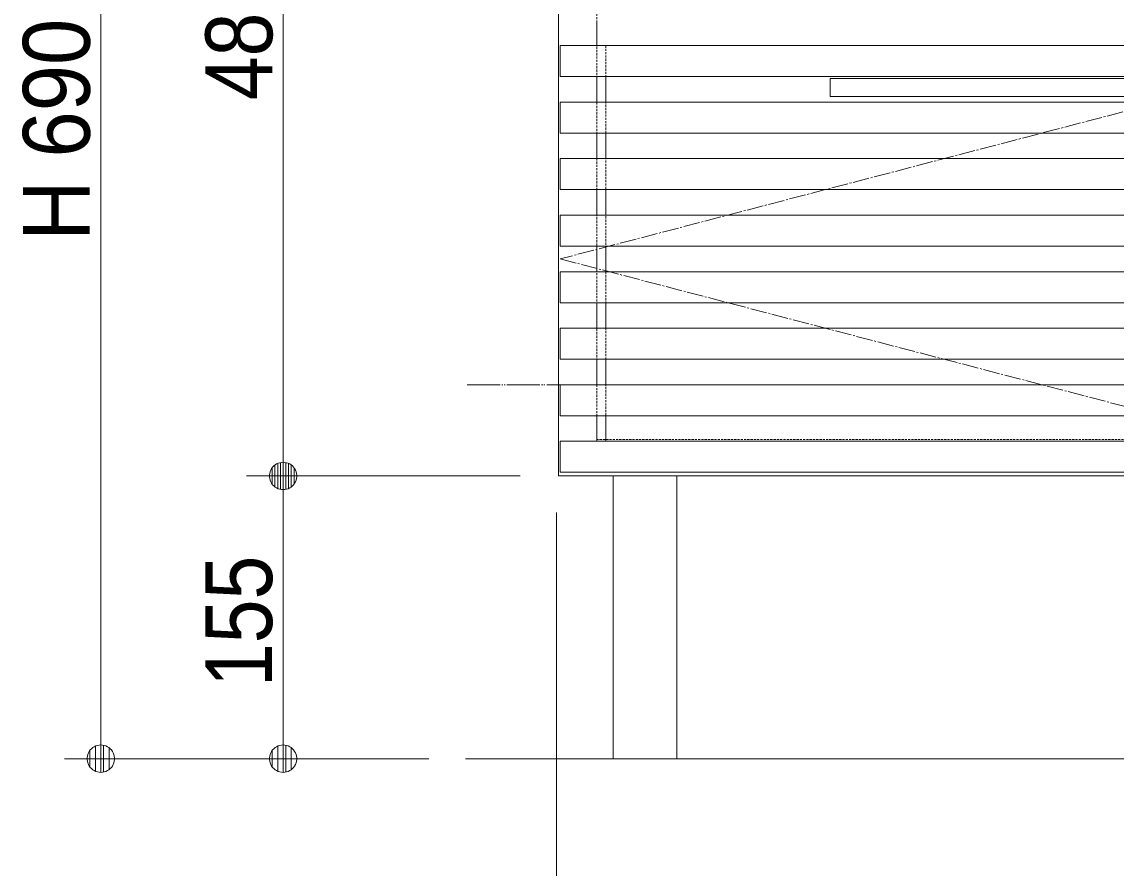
# Model space of a CAD drawing. Units: millimetres, scale not verified. Extents: x -6062 to 6062, y -3045 to 3045.
# Drawn here: x -2911 to -2311, y -2080 to -1616 of the extents above; entities that cross this region are included whole.
import ezdxf
from ezdxf.enums import TextEntityAlignment as Align

# ---------------------------------------------------------------- set-up
doc = ezdxf.new("R2010")
doc.units = ezdxf.units.MM
doc.header["$LTSCALE"] = 20
for name, pattern in [('CHAIN2', [12, 9, -1, 1, -1]), ('DASHED1', [1.8, 1.2, -0.6]), ('LONG_DOUBLE_CHAIN', [21.8, 18, -1, 0.6, -0.6, 0.6, -1])]:
    doc.linetypes.add(name, pattern=pattern)
for name, color, linetype, lineweight in [('0-1_5ボウル・キャビネット', 7, 'Continuous', 9), ('0-2_2寸法-1', 7, 'Continuous', 9), ('0-3_0', 7, 'Continuous', 9)]:
    doc.layers.add(name, color=color, linetype=linetype, lineweight=lineweight)
doc.styles.add('ＭＳ Ｐゴシック', font='')
doc.styles.get('ＭＳ Ｐゴシック').set_extended_font_data('MS PGothic')

# ---------------------------------------------------------------- blocks, each defined once
blk = doc.blocks.new('_Dot')
at = {"layer": '0-3_0'}
for p, q in [((-10, 0), (-20, 0)), ((9.78, 2), (-9.78, 2)), ((7.99, 6), (-7.99, 6)), ((9.16, -3.98), (-9.16, -3.98)), ((6, -7.98), (-6, -7.98))]:
    blk.add_line(p, q, dxfattribs=at)
for points in [[(10, 0), (9.92, 1.25), (9.69, 2.49), (9.3, 3.68), (8.76, 4.82), (8.09, 5.88), (7.29, 6.85), (6.37, 7.71), (5.36, 8.44), (4.26, 9.05), (3.09, 9.51), (1.87, 9.82), (0.63, 9.98), (-0.63, 9.98), (-1.87, 9.82), (-3.09, 9.51), (-4.26, 9.05), (-5.36, 8.44), (-6.37, 7.71), (-7.29, 6.85), (-8.09, 5.88), (-8.76, 4.82), (-9.3, 3.68), (-9.69, 2.49), (-9.92, 1.25), (-10, 0), (0, 0)], [(-10, 0), (-9.92, -1.25), (-9.69, -2.49), (-9.3, -3.68), (-8.76, -4.82), (-8.09, -5.88), (-7.29, -6.85), (-6.37, -7.71), (-5.36, -8.44), (-4.26, -9.05), (-3.09, -9.51), (-1.87, -9.82), (-0.63, -9.98), (0.63, -9.98), (1.87, -9.82), (3.09, -9.51), (4.26, -9.05), (5.36, -8.44), (6.37, -7.71), (7.29, -6.85), (8.09, -5.88), (8.76, -4.82), (9.3, -3.68), (9.69, -2.49), (9.92, -1.25), (10, 0), (0, 0)]]:
    blk.add_lwpolyline(points, close=True, dxfattribs=at)
blk = doc.blocks.new('グループ-28')
at = {"layer": '0-1_5ボウル・キャビネット'}
for points in [[(-16560, -32580), (1360, -32580), (1360, -32920), (-16560, -32920)], [(-13600, -32940), (-1600, -32940), (-1600, -33140), (-13600, -33140)], [(-16560, -33200), (1360, -33200), (1360, -33540), (-16560, -33540)], [(-16560, -33820), (1360, -33820), (1360, -34160), (-16560, -34160)], [(-16560, -34440), (1360, -34440), (1360, -34780), (-16560, -34780)], [(-16560, -35060), (1360, -35060), (1360, -35400), (-16560, -35400)], [(-16560, -35680), (1360, -35680), (1360, -36020), (-16560, -36020)], [(-16560, -36300), (1360, -36300), (1360, -36640), (-16560, -36640)], [(-16560, -36920), (1360, -36920), (1360, -37260), (-16560, -37260)], [(-15980, -37300), (-15280, -37300), (-15280, -40400), (-15980, -40400)]]:
    blk.add_lwpolyline(points, close=True, dxfattribs=at)
blk = doc.blocks.new('グループ-32')
at = {"layer": '0-1_5ボウル・キャビネット', "linetype": 'DASHED1'}
blk.add_line((-16060, -32580), (-16060, -36920), dxfattribs=at)
at = {"layer": '0-1_5ボウル・キャビネット'}
for p, q in [((-16060, -32920), (-16060, -33200)), ((-16060, -33540), (-16060, -33820)), ((-16060, -34160), (-16060, -34440)), ((-16060, -34780), (-16060, -35060)), ((-16060, -35400), (-16060, -35680)), ((-16060, -36020), (-16060, -36300)), ((-16060, -36640), (-16060, -36920))]:
    blk.add_line(p, q, dxfattribs=at)
blk = doc.blocks.new('グループ-33')
at = {"layer": '0-1_5ボウル・キャビネット'}
for p, q in [((-16160, -32320), (-16160, -32580)), ((-16160, -32920), (-16160, -33200)), ((-16160, -33540), (-16160, -33820)), ((-16160, -34160), (-16160, -34440)), ((-16160, -34780), (-16160, -35060)), ((-16160, -35400), (-16160, -35680)), ((-16160, -36020), (-16160, -36300)), ((-16160, -36640), (-16160, -36920))]:
    blk.add_line(p, q, dxfattribs=at)
blk.add_blockref('グループ-32', (0, 0), dxfattribs=at)
blk = doc.blocks.new('グループ-34')
at = {"layer": '0-1_5ボウル・キャビネット'}
blk.add_lwpolyline([(-16580, -27600), (1380, -27600), (1380, -37300), (-16580, -37300)], close=True, dxfattribs=at)
at = {"layer": '0-1_5ボウル・キャビネット', "linetype": 'DASHED1'}
blk.add_lwpolyline([(-16160, -27600), (960, -27600), (960, -36900), (-16160, -36900)], close=True, dxfattribs=at)
at = {"layer": '0-1_5ボウル・キャビネット', "linetype": 'CHAIN2'}
blk.add_lwpolyline([(-7600, -37260), (1360, -34920), (-7600, -32580), (-16560, -34920)], close=True, dxfattribs=at)
at = {"layer": '0-1_5ボウル・キャビネット'}
for name in ['グループ-28', 'グループ-33']:
    blk.add_blockref(name, (0, 0), dxfattribs=at)
blk = doc.blocks.new('グループ-35')
at = {"layer": '0-1_5ボウル・キャビネット', "linetype": 'LONG_DOUBLE_CHAIN'}
blk.add_line((2400, -36300), (-17600, -36300), dxfattribs=at)
at = {"layer": '0-1_5ボウル・キャビネット'}
blk.add_line((-17600, -40400), (2400, -40400), dxfattribs=at)
blk.add_blockref('グループ-34', (0, 0), dxfattribs=at)

msp = doc.modelspace()

# ---------------------------------------------------------------- linework, layer by layer
at = {"layer": '0-2_2寸法-1'}
for p, q in [((-2867.5, -2004.99), (-2867.5, -1345.01)), ((-2767.5, -1849.99), (-2767.5, -1395.01)), ((-2637.5, -1865), (-2787.5, -1865)), ((-2637.5, -1865), (-2787.5, -1865)), ((-2767.5, -1880.01), (-2767.5, -2004.99)), ((-2617.5, -1885), (-2617.5, -2290)), ((-2787.5, -2020), (-2887.5, -2020)), ((-2687.5, -2020), (-2787.5, -2020))]:
    msp.add_line(p, q, dxfattribs=at)

# ---------------------------------------------------------------- block references
at = {"layer": '0-1_5ボウル・キャビネット', "xscale": 0.05, "yscale": 0.05}
msp.add_blockref('グループ-35', (-1787.5, 0), dxfattribs=at)
at = {"layer": '0-2_2寸法-1', "xscale": 0.7503418, "yscale": 0.7503418}
for p, rotation in [((-2767.5, -1865), 270), ((-2767.5, -1865), 90), ((-2867.5, -2020), 270), ((-2767.5, -2020), 270)]:
    msp.add_blockref('_Dot', p, dxfattribs=dict(at, rotation=rotation))

# ---------------------------------------------------------------- texts
at = {"layer": '0-2_2寸法-1', "style": 'ＭＳ Ｐゴシック'}
for s, height, width, p in [('485', 36.66, 0.9, (-2762.44, -1659)), ('H 690', 36.69, 0.95, (-2862.54, -1735.99)), ('155', 36.66, 0.9, (-2762.54, -1980.72))]:
    msp.add_text(s, height=height, rotation=90, dxfattribs=dict(at, width=width)).set_placement(p, align=Align.BOTTOM_LEFT)

doc.saveas('drawing.dxf')
